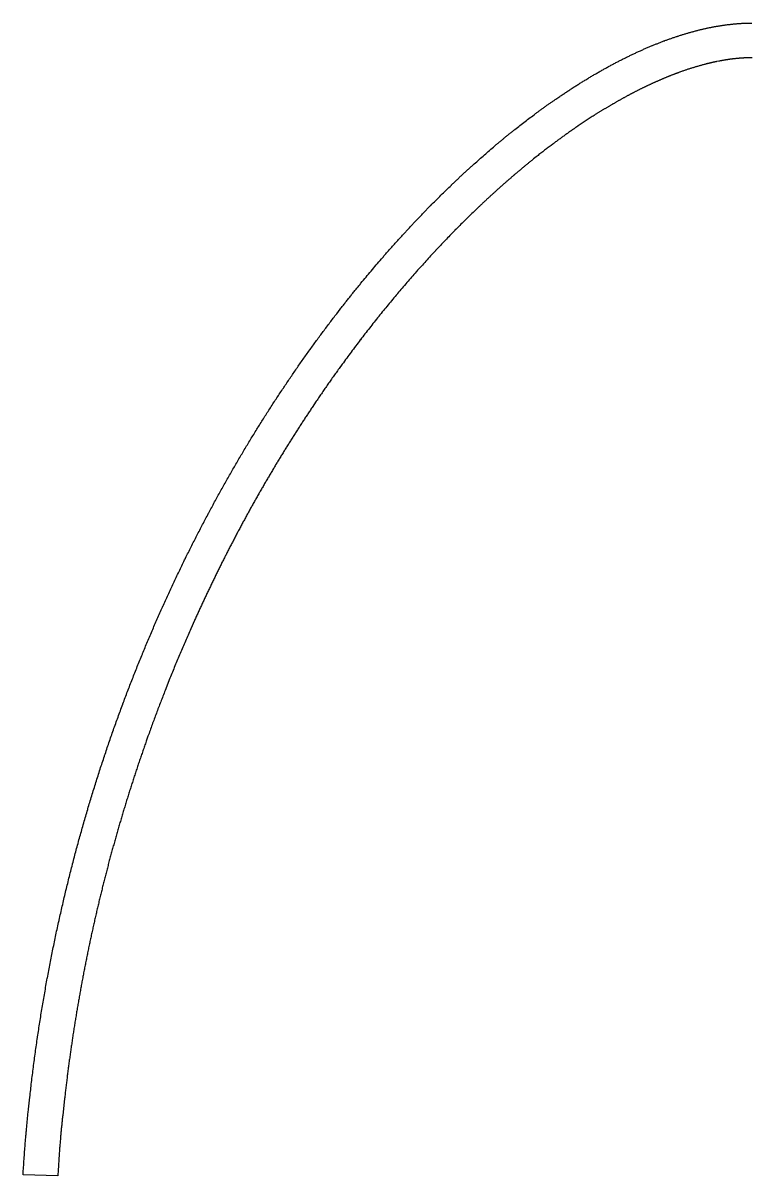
# Model space of a CAD drawing. Extents: x -7325 to -371, y -3238 to 133.
# Drawn here: x -6039.6 to -5740.9, y -1923.1 to -1450.8 of the extents above; entities that cross this region are included whole.
import ezdxf

# ---------------------------------------------------------------- set-up
doc = ezdxf.new("R2010")
doc.units = 0
doc.header["$MEASUREMENT"] = 0
doc.layers.add('NAILERS', color=7, linetype='CONTINUOUS')

msp = doc.modelspace()

# ---------------------------------------------------------------- linework, layer by layer
at = {"layer": 'NAILERS'}
msp.add_lwpolyline([(-5740.9, -1464.98), (-5741.03, -1464.98), (-5741.15, -1464.98), (-5741.28, -1464.98), (-5741.41, -1464.99), (-5741.54, -1464.99), (-5741.67, -1464.99), (-5741.8, -1464.99), (-5741.93, -1465), (-5742.06, -1465), (-5742.19, -1465), (-5742.32, -1465.01), (-5742.98, -1465.03), (-5743.16, -1465.04), (-5743.33, -1465.04), (-5743.51, -1465.05), (-5743.69, -1465.06), (-5743.87, -1465.07), (-5744.04, -1465.08), (-5744.22, -1465.09), (-5744.4, -1465.1), (-5744.57, -1465.11), (-5744.75, -1465.12), (-5744.93, -1465.13), (-5745.11, -1465.14), (-5745.28, -1465.15), (-5745.46, -1465.16), (-5745.64, -1465.18), (-5745.81, -1465.19), (-5745.99, -1465.2), (-5746.17, -1465.22), (-5746.35, -1465.23), (-5746.52, -1465.25), (-5746.7, -1465.26), (-5746.88, -1465.28), (-5747.05, -1465.3), (-5747.23, -1465.31), (-5747.41, -1465.33), (-5747.58, -1465.35), (-5747.76, -1465.37), (-5747.94, -1465.39), (-5748.11, -1465.41), (-5748.29, -1465.43), (-5748.47, -1465.45), (-5748.64, -1465.47), (-5748.68, -1465.47), (-5748.86, -1465.49), (-5749.04, -1465.52), (-5749.22, -1465.54), (-5749.4, -1465.56), (-5749.58, -1465.59), (-5749.77, -1465.61), (-5749.95, -1465.63), (-5750.13, -1465.66), (-5750.31, -1465.68), (-5750.49, -1465.71), (-5750.67, -1465.74), (-5750.85, -1465.76), (-5751.03, -1465.79), (-5751.21, -1465.82), (-5751.39, -1465.84), (-5751.57, -1465.87), (-5751.61, -1465.88), (-5751.79, -1465.91), (-5751.98, -1465.94), (-5752.16, -1465.97), (-5752.35, -1466), (-5752.53, -1466.03), (-5752.72, -1466.06), (-5752.9, -1466.09), (-5753.09, -1466.13), (-5753.27, -1466.16), (-5753.46, -1466.19), (-5753.64, -1466.23), (-5753.82, -1466.26), (-5754.01, -1466.3), (-5754.19, -1466.33), (-5754.38, -1466.37), (-5754.56, -1466.4), (-5755.39, -1466.56), (-5755.53, -1466.59), (-5755.67, -1466.62), (-5755.82, -1466.65), (-5755.96, -1466.68), (-5756.1, -1466.71), (-5756.25, -1466.74), (-5756.39, -1466.77), (-5756.53, -1466.8), (-5756.68, -1466.83), (-5756.82, -1466.86), (-5756.96, -1466.89), (-5757.1, -1466.92), (-5757.25, -1466.95), (-5757.39, -1466.99), (-5757.53, -1467.02), (-5757.67, -1467.05), (-5757.82, -1467.08), (-5757.96, -1467.12), (-5758.1, -1467.15), (-5758.24, -1467.18), (-5758.39, -1467.22), (-5758.53, -1467.25), (-5758.67, -1467.29), (-5758.81, -1467.32), (-5758.95, -1467.36), (-5759.1, -1467.39), (-5759.24, -1467.43), (-5759.38, -1467.47), (-5759.52, -1467.5), (-5759.66, -1467.54), (-5759.8, -1467.58), (-5759.95, -1467.61), (-5760, -1467.63), (-5760.29, -1467.71), (-5760.58, -1467.78), (-5760.87, -1467.86), (-5761.16, -1467.94), (-5761.45, -1468.02), (-5761.74, -1468.1), (-5762.03, -1468.18), (-5762.32, -1468.26), (-5762.61, -1468.34), (-5762.9, -1468.43), (-5763.19, -1468.51), (-5763.48, -1468.59), (-5763.76, -1468.68), (-5764.05, -1468.76), (-5764.34, -1468.85), (-5764.63, -1468.93), (-5764.75, -1468.97), (-5765.05, -1469.06), (-5765.35, -1469.15), (-5765.65, -1469.24), (-5765.96, -1469.34), (-5766.26, -1469.43), (-5766.56, -1469.53), (-5766.86, -1469.63), (-5767.16, -1469.72), (-5767.46, -1469.82), (-5767.76, -1469.92), (-5768.06, -1470.02), (-5768.35, -1470.13), (-5768.65, -1470.23), (-5768.95, -1470.34), (-5769.25, -1470.44), (-5769.55, -1470.55), (-5770.46, -1470.88), (-5770.66, -1470.95), (-5770.87, -1471.03), (-5771.07, -1471.1), (-5771.28, -1471.18), (-5771.48, -1471.25), (-5771.69, -1471.33), (-5771.89, -1471.4), (-5772.1, -1471.48), (-5772.3, -1471.56), (-5772.5, -1471.63), (-5772.71, -1471.71), (-5772.91, -1471.79), (-5773.12, -1471.87), (-5773.32, -1471.95), (-5773.52, -1472.03), (-5773.73, -1472.1), (-5773.93, -1472.18), (-5774.13, -1472.26), (-5774.34, -1472.34), (-5774.54, -1472.42), (-5774.74, -1472.51), (-5774.95, -1472.59), (-5775.15, -1472.67), (-5775.35, -1472.75), (-5775.55, -1472.83), (-5775.76, -1472.91), (-5775.96, -1473), (-5776.16, -1473.08), (-5776.36, -1473.16), (-5776.56, -1473.25), (-5776.76, -1473.33), (-5776.97, -1473.42), (-5777.12, -1473.48), (-5777.33, -1473.57), (-5777.54, -1473.66), (-5777.75, -1473.75), (-5777.96, -1473.84), (-5778.17, -1473.93), (-5778.38, -1474.02), (-5778.59, -1474.11), (-5778.8, -1474.2), (-5779.01, -1474.29), (-5779.22, -1474.38), (-5779.43, -1474.47), (-5779.64, -1474.56), (-5779.85, -1474.66), (-5780.06, -1474.75), (-5780.27, -1474.84), (-5780.48, -1474.94), (-5780.69, -1475.03), (-5780.9, -1475.12), (-5781.11, -1475.22), (-5781.31, -1475.31), (-5781.52, -1475.41), (-5781.73, -1475.5), (-5781.94, -1475.6), (-5782.15, -1475.69), (-5782.35, -1475.79), (-5782.56, -1475.89), (-5782.77, -1475.98), (-5782.98, -1476.08), (-5783.18, -1476.18), (-5783.39, -1476.27), (-5783.6, -1476.37), (-5783.8, -1476.47), (-5783.95, -1476.54), (-5784.17, -1476.64), (-5784.38, -1476.75), (-5784.6, -1476.85), (-5784.81, -1476.95), (-5785.03, -1477.06), (-5785.25, -1477.16), (-5785.46, -1477.27), (-5785.68, -1477.37), (-5785.89, -1477.48), (-5786.1, -1477.58), (-5786.32, -1477.69), (-5786.53, -1477.79), (-5786.75, -1477.9), (-5786.96, -1478.01), (-5787.18, -1478.11), (-5787.39, -1478.22), (-5787.6, -1478.33), (-5787.82, -1478.44), (-5788.03, -1478.54), (-5788.24, -1478.65), (-5788.46, -1478.76), (-5788.67, -1478.87), (-5788.88, -1478.98), (-5789.09, -1479.09), (-5789.31, -1479.2), (-5789.52, -1479.31), (-5789.73, -1479.42), (-5789.94, -1479.53), (-5790.16, -1479.64), (-5790.37, -1479.75), (-5790.58, -1479.86), (-5790.79, -1479.97), (-5790.93, -1480.05), (-5791.15, -1480.17), (-5791.37, -1480.28), (-5791.59, -1480.4), (-5791.81, -1480.52), (-5792.03, -1480.64), (-5792.25, -1480.75), (-5792.47, -1480.87), (-5792.69, -1480.99), (-5792.91, -1481.11), (-5793.13, -1481.23), (-5793.35, -1481.35), (-5793.57, -1481.47), (-5793.78, -1481.59), (-5794, -1481.71), (-5794.22, -1481.83), (-5794.44, -1481.95), (-5794.66, -1482.07), (-5794.87, -1482.19), (-5795.09, -1482.32), (-5795.31, -1482.44), (-5795.53, -1482.56), (-5795.74, -1482.68), (-5795.96, -1482.8), (-5796.18, -1482.93), (-5796.39, -1483.05), (-5796.61, -1483.17), (-5796.83, -1483.3), (-5797.04, -1483.42), (-5797.26, -1483.55), (-5797.47, -1483.67), (-5797.69, -1483.8), (-5797.91, -1483.92), (-5798.04, -1484), (-5798.27, -1484.13), (-5798.49, -1484.26), (-5798.71, -1484.39), (-5798.94, -1484.52), (-5799.16, -1484.66), (-5799.38, -1484.79), (-5799.61, -1484.92), (-5799.83, -1485.05), (-5800.05, -1485.18), (-5800.28, -1485.32), (-5800.5, -1485.45), (-5800.72, -1485.58), (-5800.94, -1485.72), (-5801.16, -1485.85), (-5801.39, -1485.98), (-5801.61, -1486.12), (-5801.83, -1486.25), (-5802.05, -1486.39), (-5802.27, -1486.52), (-5802.49, -1486.66), (-5802.71, -1486.79), (-5802.93, -1486.93), (-5803.15, -1487.07), (-5803.38, -1487.2), (-5803.6, -1487.34), (-5803.82, -1487.48), (-5804.04, -1487.61), (-5804.26, -1487.75), (-5804.47, -1487.89), (-5804.69, -1488.03), (-5804.91, -1488.16), (-5805.13, -1488.3), (-5805.6, -1488.6), (-5806.01, -1488.86), (-5806.42, -1489.12), (-5806.83, -1489.38), (-5807.24, -1489.65), (-5807.65, -1489.91), (-5808.06, -1490.18), (-5808.47, -1490.44), (-5808.88, -1490.71), (-5809.29, -1490.98), (-5809.69, -1491.25), (-5810.1, -1491.52), (-5810.51, -1491.79), (-5810.91, -1492.06), (-5811.32, -1492.34), (-5811.72, -1492.61), (-5812.12, -1492.89), (-5812.89, -1493.41), (-5813.2, -1493.62), (-5813.5, -1493.83), (-5813.81, -1494.04), (-5814.12, -1494.25), (-5814.42, -1494.46), (-5814.73, -1494.68), (-5815.03, -1494.89), (-5815.34, -1495.11), (-5815.65, -1495.32), (-5815.95, -1495.53), (-5816.25, -1495.75), (-5816.56, -1495.97), (-5816.86, -1496.18), (-5817.17, -1496.4), (-5817.47, -1496.62), (-5817.77, -1496.83), (-5818.07, -1497.05), (-5818.38, -1497.27), (-5818.68, -1497.49), (-5818.98, -1497.71), (-5819.28, -1497.93), (-5819.58, -1498.15), (-5819.88, -1498.37), (-5820.18, -1498.59), (-5820.48, -1498.81), (-5820.78, -1499.03), (-5821.08, -1499.25), (-5821.38, -1499.47), (-5821.68, -1499.7), (-5821.98, -1499.92), (-5822.28, -1500.14), (-5822.58, -1500.36), (-5823.27, -1500.88), (-5823.65, -1501.17), (-5824.03, -1501.46), (-5824.42, -1501.74), (-5824.8, -1502.03), (-5825.18, -1502.33), (-5825.56, -1502.62), (-5825.94, -1502.91), (-5826.32, -1503.2), (-5826.7, -1503.5), (-5827.08, -1503.79), (-5827.46, -1504.09), (-5827.84, -1504.39), (-5828.21, -1504.68), (-5828.59, -1504.98), (-5828.97, -1505.28), (-5829.34, -1505.58), (-5830.41, -1506.44), (-5830.67, -1506.65), (-5830.92, -1506.85), (-5831.18, -1507.05), (-5831.43, -1507.26), (-5831.68, -1507.46), (-5831.94, -1507.67), (-5832.19, -1507.87), (-5832.44, -1508.08), (-5832.7, -1508.29), (-5832.95, -1508.49), (-5833.2, -1508.7), (-5833.45, -1508.91), (-5833.7, -1509.11), (-5833.96, -1509.32), (-5834.21, -1509.53), (-5834.46, -1509.74), (-5834.71, -1509.94), (-5834.96, -1510.15), (-5835.21, -1510.36), (-5835.46, -1510.57), (-5835.71, -1510.78), (-5835.96, -1510.99), (-5836.21, -1511.2), (-5836.46, -1511.41), (-5836.71, -1511.62), (-5836.96, -1511.83), (-5837.21, -1512.04), (-5837.46, -1512.25), (-5837.71, -1512.46), (-5837.95, -1512.67), (-5838.2, -1512.88), (-5838.45, -1513.09), (-5838.54, -1513.17), (-5838.8, -1513.39), (-5839.05, -1513.61), (-5839.31, -1513.82), (-5839.56, -1514.04), (-5839.81, -1514.26), (-5840.06, -1514.48), (-5840.32, -1514.7), (-5840.57, -1514.92), (-5840.82, -1515.13), (-5841.07, -1515.35), (-5841.32, -1515.57), (-5841.57, -1515.79), (-5841.83, -1516.01), (-5842.08, -1516.23), (-5842.33, -1516.45), (-5842.58, -1516.67), (-5842.83, -1516.89), (-5843.08, -1517.11), (-5843.33, -1517.34), (-5843.58, -1517.56), (-5843.83, -1517.78), (-5844.08, -1518), (-5844.33, -1518.22), (-5844.57, -1518.45), (-5844.82, -1518.67), (-5845.07, -1518.89), (-5845.32, -1519.11), (-5845.57, -1519.34), (-5845.82, -1519.56), (-5846.06, -1519.78), (-5846.31, -1520.01), (-5846.56, -1520.23), (-5846.65, -1520.31), (-5846.9, -1520.54), (-5847.15, -1520.77), (-5847.4, -1521), (-5847.65, -1521.23), (-5847.91, -1521.46), (-5848.16, -1521.69), (-5848.41, -1521.92), (-5848.66, -1522.16), (-5848.91, -1522.39), (-5849.16, -1522.62), (-5849.41, -1522.85), (-5849.66, -1523.08), (-5849.91, -1523.31), (-5850.16, -1523.55), (-5850.41, -1523.78), (-5850.66, -1524.01), (-5850.91, -1524.25), (-5851.16, -1524.48), (-5851.41, -1524.71), (-5851.66, -1524.95), (-5851.9, -1525.18), (-5852.15, -1525.41), (-5852.4, -1525.65), (-5852.65, -1525.88), (-5852.9, -1526.12), (-5853.14, -1526.35), (-5853.39, -1526.59), (-5853.64, -1526.82), (-5853.88, -1527.06), (-5854.13, -1527.3), (-5854.38, -1527.53), (-5854.62, -1527.77), (-5854.7, -1527.85), (-5855.21, -1528.33), (-5855.71, -1528.81), (-5856.21, -1529.3), (-5856.71, -1529.79), (-5857.2, -1530.27), (-5857.7, -1530.76), (-5858.2, -1531.25), (-5858.69, -1531.74), (-5859.19, -1532.23), (-5859.68, -1532.72), (-5860.18, -1533.21), (-5860.67, -1533.7), (-5861.16, -1534.2), (-5861.65, -1534.69), (-5862.14, -1535.19), (-5862.63, -1535.68), (-5862.71, -1535.76), (-5863.2, -1536.27), (-5863.7, -1536.78), (-5864.2, -1537.28), (-5864.69, -1537.79), (-5865.19, -1538.3), (-5865.68, -1538.81), (-5866.17, -1539.33), (-5866.66, -1539.84), (-5867.16, -1540.35), (-5867.65, -1540.87), (-5868.13, -1541.38), (-5868.62, -1541.9), (-5869.11, -1542.41), (-5869.6, -1542.93), (-5870.08, -1543.45), (-5870.57, -1543.97), (-5870.64, -1544.04), (-5871.13, -1544.57), (-5871.62, -1545.1), (-5872.11, -1545.63), (-5872.61, -1546.17), (-5873.09, -1546.7), (-5873.58, -1547.23), (-5874.07, -1547.77), (-5874.56, -1548.3), (-5875.04, -1548.84), (-5875.53, -1549.37), (-5876.01, -1549.91), (-5876.5, -1550.45), (-5876.98, -1550.99), (-5877.46, -1551.52), (-5877.94, -1552.06), (-5878.42, -1552.61), (-5878.49, -1552.68), (-5878.98, -1553.23), (-5879.46, -1553.78), (-5879.95, -1554.33), (-5880.43, -1554.89), (-5880.92, -1555.44), (-5881.4, -1556), (-5881.88, -1556.55), (-5882.36, -1557.11), (-5882.84, -1557.66), (-5883.32, -1558.22), (-5883.8, -1558.78), (-5884.28, -1559.34), (-5884.76, -1559.9), (-5885.23, -1560.46), (-5885.71, -1561.02), (-5886.18, -1561.58), (-5886.24, -1561.65), (-5886.72, -1562.23), (-5887.2, -1562.8), (-5887.68, -1563.37), (-5888.16, -1563.95), (-5888.64, -1564.52), (-5889.11, -1565.1), (-5889.59, -1565.67), (-5890.06, -1566.25), (-5890.54, -1566.83), (-5891.01, -1567.4), (-5891.48, -1567.98), (-5891.95, -1568.56), (-5892.42, -1569.14), (-5892.89, -1569.72), (-5893.36, -1570.31), (-5893.83, -1570.89), (-5893.88, -1570.96), (-5894.36, -1571.55), (-5894.83, -1572.14), (-5895.3, -1572.73), (-5895.77, -1573.33), (-5896.24, -1573.92), (-5896.71, -1574.52), (-5897.18, -1575.11), (-5897.65, -1575.71), (-5898.11, -1576.3), (-5898.58, -1576.9), (-5899.05, -1577.5), (-5899.51, -1578.1), (-5899.97, -1578.7), (-5900.43, -1579.3), (-5900.9, -1579.9), (-5901.36, -1580.5), (-5901.43, -1580.61), (-5901.9, -1581.22), (-5902.37, -1581.84), (-5902.84, -1582.46), (-5903.31, -1583.07), (-5903.77, -1583.69), (-5904.24, -1584.31), (-5904.7, -1584.93), (-5905.16, -1585.55), (-5905.62, -1586.17), (-5906.08, -1586.79), (-5906.54, -1587.42), (-5907, -1588.04), (-5907.46, -1588.66), (-5907.92, -1589.29), (-5908.37, -1589.91), (-5908.83, -1590.54), (-5910.13, -1592.33), (-5910.44, -1592.75), (-5910.75, -1593.18), (-5911.05, -1593.6), (-5911.36, -1594.03), (-5911.67, -1594.46), (-5911.97, -1594.88), (-5912.28, -1595.31), (-5912.58, -1595.74), (-5912.89, -1596.17), (-5913.19, -1596.6), (-5913.49, -1597.02), (-5913.8, -1597.45), (-5914.1, -1597.88), (-5914.4, -1598.31), (-5914.7, -1598.74), (-5915, -1599.17), (-5915.3, -1599.6), (-5915.6, -1600.04), (-5915.9, -1600.47), (-5916.2, -1600.9), (-5916.5, -1601.33), (-5916.8, -1601.76), (-5917.1, -1602.2), (-5917.39, -1602.63), (-5917.69, -1603.06), (-5917.98, -1603.5), (-5918.28, -1603.93), (-5918.57, -1604.37), (-5918.87, -1604.8), (-5919.16, -1605.24), (-5919.45, -1605.67), (-5919.75, -1606.11), (-5920.92, -1607.86), (-5921.17, -1608.23), (-5921.41, -1608.59), (-5921.66, -1608.96), (-5921.9, -1609.33), (-5922.15, -1609.7), (-5922.39, -1610.07), (-5922.64, -1610.44), (-5922.88, -1610.8), (-5923.12, -1611.17), (-5923.37, -1611.54), (-5923.61, -1611.91), (-5923.85, -1612.28), (-5924.1, -1612.65), (-5924.34, -1613.02), (-5924.58, -1613.39), (-5924.82, -1613.76), (-5925.06, -1614.13), (-5925.31, -1614.5), (-5925.55, -1614.87), (-5925.79, -1615.24), (-5926.03, -1615.61), (-5926.27, -1615.99), (-5926.51, -1616.36), (-5926.75, -1616.73), (-5926.99, -1617.1), (-5927.22, -1617.47), (-5927.46, -1617.85), (-5927.7, -1618.22), (-5927.94, -1618.59), (-5928.18, -1618.96), (-5928.42, -1619.34), (-5928.65, -1619.71), (-5928.89, -1620.08), (-5929.13, -1620.46), (-5929.36, -1620.83), (-5929.6, -1621.21), (-5929.83, -1621.58), (-5930.07, -1621.95), (-5930.3, -1622.33), (-5930.54, -1622.7), (-5930.77, -1623.08), (-5931.01, -1623.45), (-5931.24, -1623.83), (-5931.48, -1624.2), (-5931.71, -1624.58), (-5931.94, -1624.95), (-5932.17, -1625.33), (-5932.41, -1625.71), (-5932.64, -1626.08), (-5932.87, -1626.46), (-5933.1, -1626.84), (-5933.33, -1627.21), (-5933.57, -1627.59), (-5933.8, -1627.97), (-5934.03, -1628.34), (-5934.26, -1628.72), (-5934.49, -1629.1), (-5934.72, -1629.48), (-5934.95, -1629.86), (-5935.18, -1630.23), (-5935.4, -1630.61), (-5935.63, -1630.99), (-5935.86, -1631.37), (-5936.09, -1631.75), (-5936.11, -1631.78), (-5936.34, -1632.16), (-5936.56, -1632.54), (-5936.79, -1632.92), (-5937.02, -1633.3), (-5937.25, -1633.68), (-5937.47, -1634.07), (-5937.7, -1634.45), (-5937.93, -1634.83), (-5938.15, -1635.21), (-5938.38, -1635.6), (-5938.61, -1635.98), (-5938.83, -1636.36), (-5939.06, -1636.74), (-5939.28, -1637.13), (-5939.51, -1637.51), (-5939.73, -1637.89), (-5939.96, -1638.28), (-5940.18, -1638.66), (-5940.4, -1639.05), (-5940.63, -1639.43), (-5940.85, -1639.81), (-5941.07, -1640.2), (-5941.29, -1640.58), (-5941.52, -1640.97), (-5941.74, -1641.35), (-5941.96, -1641.74), (-5942.18, -1642.12), (-5942.4, -1642.51), (-5942.62, -1642.9), (-5942.84, -1643.28), (-5943.06, -1643.67), (-5943.28, -1644.05), (-5943.3, -1644.09), (-5943.52, -1644.47), (-5943.74, -1644.86), (-5943.96, -1645.25), (-5944.18, -1645.64), (-5944.4, -1646.03), (-5944.62, -1646.42), (-5944.84, -1646.81), (-5945.05, -1647.2), (-5945.27, -1647.59), (-5945.49, -1647.98), (-5945.71, -1648.37), (-5945.93, -1648.76), (-5946.14, -1649.15), (-5946.36, -1649.54), (-5946.58, -1649.93), (-5946.79, -1650.32), (-5947.01, -1650.71), (-5947.22, -1651.1), (-5947.44, -1651.49), (-5947.65, -1651.88), (-5947.87, -1652.28), (-5948.08, -1652.67), (-5948.3, -1653.06), (-5948.51, -1653.45), (-5948.72, -1653.84), (-5948.94, -1654.24), (-5949.15, -1654.63), (-5949.36, -1655.02), (-5949.57, -1655.41), (-5949.79, -1655.81), (-5950, -1656.2), (-5950.21, -1656.59), (-5950.23, -1656.63), (-5950.44, -1657.02), (-5950.65, -1657.42), (-5950.86, -1657.81), (-5951.07, -1658.21), (-5951.28, -1658.61), (-5951.5, -1659), (-5951.71, -1659.4), (-5951.92, -1659.79), (-5952.13, -1660.19), (-5952.34, -1660.59), (-5952.54, -1660.99), (-5952.75, -1661.38), (-5952.96, -1661.78), (-5953.17, -1662.18), (-5953.38, -1662.58), (-5953.59, -1662.97), (-5953.79, -1663.37), (-5954, -1663.77), (-5954.21, -1664.17), (-5954.41, -1664.57), (-5954.62, -1664.97), (-5954.83, -1665.36), (-5955.03, -1665.76), (-5955.24, -1666.16), (-5955.44, -1666.56), (-5955.65, -1666.96), (-5955.85, -1667.36), (-5956.06, -1667.76), (-5956.26, -1668.16), (-5956.46, -1668.56), (-5956.67, -1668.96), (-5956.87, -1669.36), (-5956.89, -1669.39), (-5957.09, -1669.8), (-5957.29, -1670.2), (-5957.5, -1670.6), (-5957.7, -1671.01), (-5957.9, -1671.41), (-5958.11, -1671.81), (-5958.31, -1672.22), (-5958.51, -1672.62), (-5958.71, -1673.02), (-5958.91, -1673.43), (-5959.11, -1673.83), (-5959.31, -1674.24), (-5959.51, -1674.64), (-5959.71, -1675.04), (-5959.91, -1675.45), (-5960.11, -1675.85), (-5960.31, -1676.26), (-5960.51, -1676.66), (-5960.71, -1677.07), (-5960.91, -1677.47), (-5961.1, -1677.88), (-5961.3, -1678.29), (-5961.5, -1678.69), (-5961.7, -1679.1), (-5961.89, -1679.5), (-5962.09, -1679.91), (-5962.28, -1680.32), (-5962.48, -1680.72), (-5962.68, -1681.13), (-5962.87, -1681.54), (-5963.07, -1681.94), (-5963.26, -1682.35), (-5963.28, -1682.39), (-5963.47, -1682.8), (-5963.67, -1683.21), (-5963.86, -1683.62), (-5964.06, -1684.03), (-5964.25, -1684.44), (-5964.44, -1684.85), (-5964.64, -1685.26), (-5964.83, -1685.67), (-5965.02, -1686.08), (-5965.22, -1686.49), (-5965.41, -1686.9), (-5965.6, -1687.31), (-5965.79, -1687.72), (-5965.98, -1688.13), (-5966.17, -1688.54), (-5966.37, -1688.95), (-5966.56, -1689.37), (-5966.75, -1689.78), (-5966.94, -1690.19), (-5967.13, -1690.6), (-5967.31, -1691.02), (-5967.5, -1691.43), (-5967.69, -1691.84), (-5967.88, -1692.25), (-5968.07, -1692.67), (-5968.26, -1693.08), (-5968.44, -1693.49), (-5968.63, -1693.9), (-5968.82, -1694.32), (-5969, -1694.73), (-5969.19, -1695.15), (-5969.38, -1695.56), (-5970.9, -1698.95), (-5971.18, -1699.58), (-5971.46, -1700.21), (-5971.74, -1700.83), (-5972.02, -1701.46), (-5972.29, -1702.09), (-5972.57, -1702.72), (-5972.85, -1703.35), (-5973.12, -1703.97), (-5973.39, -1704.6), (-5973.67, -1705.23), (-5973.94, -1705.86), (-5974.21, -1706.49), (-5974.48, -1707.12), (-5974.75, -1707.76), (-5975.01, -1708.39), (-5975.28, -1709.02), (-5975.55, -1709.65), (-5975.81, -1710.28), (-5976.08, -1710.92), (-5976.34, -1711.55), (-5976.6, -1712.19), (-5976.86, -1712.82), (-5977.12, -1713.45), (-5977.38, -1714.09), (-5977.64, -1714.72), (-5977.9, -1715.36), (-5978.16, -1716), (-5978.41, -1716.63), (-5978.67, -1717.27), (-5978.92, -1717.91), (-5979.18, -1718.54), (-5979.43, -1719.18), (-5981.4, -1724.18), (-5981.63, -1724.76), (-5981.86, -1725.34), (-5982.09, -1725.93), (-5982.32, -1726.51), (-5982.54, -1727.09), (-5982.77, -1727.68), (-5983, -1728.26), (-5983.22, -1728.85), (-5983.45, -1729.43), (-5983.67, -1730.02), (-5983.89, -1730.6), (-5984.12, -1731.19), (-5984.34, -1731.77), (-5984.56, -1732.36), (-5984.78, -1732.94), (-5985, -1733.53), (-5985.22, -1734.12), (-5985.44, -1734.7), (-5985.65, -1735.29), (-5985.87, -1735.88), (-5986.09, -1736.47), (-5986.3, -1737.05), (-5986.52, -1737.64), (-5986.73, -1738.23), (-5986.95, -1738.82), (-5987.16, -1739.41), (-5987.37, -1740), (-5987.58, -1740.59), (-5987.8, -1741.18), (-5988.01, -1741.77), (-5988.22, -1742.36), (-5988.43, -1742.95), (-5988.98, -1744.52), (-5989.16, -1745.01), (-5989.33, -1745.5), (-5989.5, -1746), (-5989.68, -1746.49), (-5989.85, -1746.98), (-5990.02, -1747.47), (-5990.19, -1747.97), (-5990.36, -1748.46), (-5990.53, -1748.95), (-5990.7, -1749.45), (-5990.87, -1749.94), (-5991.04, -1750.43), (-5991.21, -1750.93), (-5991.38, -1751.42), (-5991.55, -1751.92), (-5991.72, -1752.41), (-5991.88, -1752.91), (-5992.05, -1753.4), (-5992.22, -1753.89), (-5992.39, -1754.39), (-5992.55, -1754.88), (-5992.72, -1755.38), (-5992.88, -1755.87), (-5993.05, -1756.37), (-5993.21, -1756.87), (-5993.38, -1757.36), (-5993.54, -1757.86), (-5993.7, -1758.35), (-5993.86, -1758.85), (-5994.03, -1759.34), (-5994.19, -1759.84), (-5994.35, -1760.34), (-5994.51, -1760.83), (-5994.67, -1761.33), (-5994.83, -1761.83), (-5994.99, -1762.32), (-5995.15, -1762.82), (-5995.31, -1763.32), (-5995.47, -1763.82), (-5995.63, -1764.31), (-5995.79, -1764.81), (-5995.95, -1765.31), (-5996.1, -1765.81), (-5996.26, -1766.31), (-5996.42, -1766.8), (-5996.57, -1767.3), (-5996.73, -1767.8), (-5996.88, -1768.3), (-5997.04, -1768.8), (-5997.19, -1769.3), (-5997.35, -1769.8), (-5997.5, -1770.3), (-5997.65, -1770.79), (-5997.81, -1771.29), (-5997.96, -1771.79), (-5998.11, -1772.29), (-5998.26, -1772.79), (-5998.41, -1773.29), (-5998.57, -1773.79), (-5998.72, -1774.29), (-5998.87, -1774.79), (-5999.02, -1775.29), (-5999.17, -1775.79), (-5999.31, -1776.29), (-5999.46, -1776.8), (-5999.61, -1777.3), (-5999.76, -1777.8), (-5999.91, -1778.3), (-6000.05, -1778.8), (-6000.2, -1779.3), (-6000.35, -1779.8), (-6000.49, -1780.31), (-6000.64, -1780.81), (-6000.78, -1781.31), (-6000.93, -1781.81), (-6001.07, -1782.32), (-6001.22, -1782.82), (-6001.36, -1783.32), (-6001.5, -1783.82), (-6001.64, -1784.33), (-6001.79, -1784.83), (-6001.93, -1785.33), (-6002.07, -1785.84), (-6002.21, -1786.34), (-6002.35, -1786.84), (-6002.49, -1787.35), (-6002.63, -1787.85), (-6002.77, -1788.35), (-6002.91, -1788.86), (-6003.05, -1789.36), (-6003.19, -1789.86), (-6003.32, -1790.37), (-6003.46, -1790.87), (-6003.6, -1791.38), (-6003.74, -1791.88), (-6003.87, -1792.39), (-6004.01, -1792.89), (-6004.14, -1793.4), (-6004.28, -1793.9), (-6004.41, -1794.41), (-6004.55, -1794.91), (-6004.68, -1795.42), (-6004.81, -1795.92), (-6004.95, -1796.43), (-6005.08, -1796.94), (-6005.21, -1797.44), (-6005.34, -1797.95), (-6005.48, -1798.45), (-6005.61, -1798.96), (-6005.74, -1799.47), (-6005.87, -1799.97), (-6006, -1800.48), (-6006.13, -1800.99), (-6006.26, -1801.49), (-6006.38, -1802), (-6006.51, -1802.51), (-6006.64, -1803.01), (-6006.77, -1803.52), (-6006.89, -1804.03), (-6007.02, -1804.54), (-6007.15, -1805.04), (-6007.27, -1805.55), (-6007.4, -1806.06), (-6007.52, -1806.57), (-6007.65, -1807.07), (-6007.77, -1807.58), (-6007.9, -1808.09), (-6008.02, -1808.6), (-6008.02, -1808.61), (-6008.14, -1809.12), (-6008.27, -1809.63), (-6008.39, -1810.14), (-6008.51, -1810.65), (-6008.63, -1811.15), (-6008.75, -1811.66), (-6008.87, -1812.17), (-6008.99, -1812.68), (-6009.11, -1813.19), (-6009.23, -1813.7), (-6009.35, -1814.21), (-6009.47, -1814.72), (-6009.59, -1815.23), (-6009.71, -1815.74), (-6009.83, -1816.25), (-6009.94, -1816.76), (-6010.06, -1817.27), (-6010.18, -1817.78), (-6010.29, -1818.29), (-6010.41, -1818.81), (-6010.52, -1819.32), (-6010.64, -1819.83), (-6010.75, -1820.34), (-6010.86, -1820.85), (-6010.98, -1821.36), (-6011.09, -1821.87), (-6011.2, -1822.38), (-6011.32, -1822.89), (-6011.43, -1823.41), (-6011.54, -1823.92), (-6011.65, -1824.43), (-6011.76, -1824.94), (-6011.76, -1824.95), (-6011.87, -1825.47), (-6011.98, -1825.98), (-6012.09, -1826.49), (-6012.2, -1827), (-6012.31, -1827.52), (-6012.42, -1828.03), (-6012.53, -1828.54), (-6012.63, -1829.06), (-6012.74, -1829.57), (-6012.85, -1830.08), (-6012.95, -1830.6), (-6013.06, -1831.11), (-6013.16, -1831.62), (-6013.27, -1832.14), (-6013.37, -1832.65), (-6013.48, -1833.16), (-6013.58, -1833.68), (-6013.69, -1834.19), (-6013.79, -1834.71), (-6013.89, -1835.22), (-6013.99, -1835.73), (-6014.09, -1836.25), (-6014.2, -1836.76), (-6014.3, -1837.28), (-6014.4, -1837.79), (-6014.5, -1838.31), (-6014.6, -1838.82), (-6014.7, -1839.34), (-6014.8, -1839.85), (-6014.89, -1840.37), (-6014.99, -1840.88), (-6015.09, -1841.4), (-6015.09, -1841.41), (-6015.19, -1841.93), (-6015.29, -1842.44), (-6015.38, -1842.96), (-6015.48, -1843.48), (-6015.58, -1843.99), (-6015.67, -1844.51), (-6015.77, -1845.03), (-6015.86, -1845.54), (-6015.96, -1846.06), (-6016.05, -1846.58), (-6016.14, -1847.09), (-6016.24, -1847.61), (-6016.33, -1848.13), (-6016.42, -1848.64), (-6016.51, -1849.16), (-6016.6, -1849.68), (-6016.69, -1850.19), (-6016.78, -1850.71), (-6016.87, -1851.23), (-6016.96, -1851.75), (-6017.05, -1852.26), (-6017.14, -1852.78), (-6017.23, -1853.3), (-6017.32, -1853.82), (-6017.41, -1854.34), (-6017.49, -1854.85), (-6017.58, -1855.37), (-6017.67, -1855.89), (-6017.75, -1856.41), (-6017.84, -1856.93), (-6017.92, -1857.44), (-6018.01, -1857.96), (-6018.01, -1857.98), (-6018.1, -1858.5), (-6018.18, -1859.02), (-6018.26, -1859.54), (-6018.35, -1860.06), (-6018.43, -1860.58), (-6018.51, -1861.1), (-6018.59, -1861.61), (-6018.68, -1862.13), (-6018.76, -1862.65), (-6018.84, -1863.17), (-6018.92, -1863.69), (-6019, -1864.21), (-6019.08, -1864.73), (-6019.16, -1865.25), (-6019.24, -1865.78), (-6019.32, -1866.3), (-6019.39, -1866.82), (-6019.47, -1867.34), (-6019.55, -1867.86), (-6019.63, -1868.38), (-6019.7, -1868.9), (-6019.78, -1869.42), (-6019.85, -1869.94), (-6019.93, -1870.46), (-6020, -1870.98), (-6020.08, -1871.5), (-6020.15, -1872.02), (-6020.22, -1872.54), (-6020.3, -1873.07), (-6020.37, -1873.59), (-6020.44, -1874.11), (-6020.51, -1874.63), (-6020.52, -1874.65), (-6020.59, -1875.17), (-6020.66, -1875.69), (-6020.73, -1876.21), (-6020.8, -1876.74), (-6020.87, -1877.26), (-6020.94, -1877.78), (-6021.01, -1878.3), (-6021.08, -1878.83), (-6021.15, -1879.35), (-6021.21, -1879.87), (-6021.28, -1880.4), (-6021.35, -1880.92), (-6021.42, -1881.44), (-6021.48, -1881.96), (-6021.55, -1882.49), (-6021.61, -1883.01), (-6021.68, -1883.53), (-6021.74, -1884.06), (-6021.81, -1884.58), (-6021.87, -1885.1), (-6021.94, -1885.63), (-6022, -1886.15), (-6022.06, -1886.68), (-6022.12, -1887.2), (-6022.18, -1887.72), (-6022.25, -1888.25), (-6022.31, -1888.77), (-6022.37, -1889.29), (-6022.43, -1889.82), (-6022.49, -1890.34), (-6022.55, -1890.87), (-6022.61, -1891.39), (-6023.37, -1898.24), (-6023.43, -1898.74), (-6023.48, -1899.23), (-6023.54, -1899.72), (-6023.59, -1900.22), (-6023.64, -1900.71), (-6023.69, -1901.2), (-6023.74, -1901.7), (-6023.79, -1902.19), (-6023.84, -1902.69), (-6023.89, -1903.18), (-6023.94, -1903.68), (-6023.99, -1904.17), (-6024.03, -1904.66), (-6024.08, -1905.16), (-6024.13, -1905.65), (-6024.17, -1906.15), (-6024.22, -1906.64), (-6024.26, -1907.14), (-6024.3, -1907.63), (-6024.34, -1908.13), (-6024.39, -1908.62), (-6024.43, -1909.12), (-6024.47, -1909.61), (-6024.51, -1910.11), (-6024.54, -1910.6), (-6024.58, -1911.1), (-6024.62, -1911.59), (-6024.66, -1912.09), (-6024.69, -1912.58), (-6024.73, -1913.08), (-6024.76, -1913.57), (-6024.8, -1914.07), (-6025.26, -1920.94), (-6025.3, -1921.47), (-6025.34, -1922), (-6025.37, -1922.53), (-6025.4, -1923.06), (-6039.62, -1922.6), (-6039.57, -1921.8), (-6039.52, -1921), (-6039.47, -1920.2), (-6039.41, -1919.4), (-6039.36, -1918.61), (-6039.3, -1917.81), (-6039.24, -1917.01), (-6039.18, -1916.21), (-6038.84, -1911.48), (-6038.8, -1910.98), (-6038.76, -1910.49), (-6038.73, -1909.99), (-6038.69, -1909.49), (-6038.65, -1909), (-6038.61, -1908.5), (-6038.57, -1908.01), (-6038.53, -1907.51), (-6038.49, -1907.02), (-6038.44, -1906.52), (-6038.4, -1906.03), (-6038.36, -1905.53), (-6038.32, -1905.04), (-6038.27, -1904.55), (-6038.23, -1904.05), (-6038.18, -1903.56), (-6038.14, -1903.06), (-6038.09, -1902.57), (-6038.04, -1902.07), (-6038, -1901.58), (-6037.95, -1901.08), (-6037.9, -1900.59), (-6037.85, -1900.09), (-6037.8, -1899.6), (-6037.75, -1899.11), (-6037.7, -1898.61), (-6037.65, -1898.12), (-6037.6, -1897.62), (-6037.54, -1897.13), (-6037.49, -1896.64), (-6037.44, -1896.14), (-6037.38, -1895.65), (-6036.85, -1890.82), (-6036.76, -1890.06), (-6036.68, -1889.29), (-6036.59, -1888.52), (-6036.5, -1887.75), (-6036.41, -1886.98), (-6036.33, -1886.22), (-6036.23, -1885.45), (-6036.14, -1884.68), (-6036.05, -1883.91), (-6035.96, -1883.14), (-6035.86, -1882.38), (-6035.77, -1881.61), (-6035.67, -1880.84), (-6035.58, -1880.08), (-6035.48, -1879.31), (-6035.38, -1878.54), (-6035.28, -1877.77), (-6035.18, -1877.01), (-6035.08, -1876.24), (-6034.98, -1875.47), (-6034.88, -1874.71), (-6034.77, -1873.94), (-6034.67, -1873.18), (-6034.56, -1872.41), (-6034.46, -1871.64), (-6034.35, -1870.88), (-6034.24, -1870.11), (-6034.13, -1869.35), (-6034.02, -1868.58), (-6033.91, -1867.82), (-6033.8, -1867.05), (-6033.69, -1866.29), (-6033.66, -1866.08), (-6033.55, -1865.33), (-6033.43, -1864.58), (-6033.32, -1863.82), (-6033.21, -1863.07), (-6033.09, -1862.32), (-6032.98, -1861.57), (-6032.86, -1860.82), (-6032.74, -1860.07), (-6032.63, -1859.32), (-6032.51, -1858.57), (-6032.39, -1857.81), (-6032.27, -1857.06), (-6032.15, -1856.31), (-6032.02, -1855.56), (-6031.9, -1854.81), (-6031.78, -1854.06), (-6031.65, -1853.31), (-6031.53, -1852.56), (-6031.4, -1851.81), (-6031.27, -1851.06), (-6031.14, -1850.32), (-6031.02, -1849.57), (-6030.89, -1848.82), (-6030.76, -1848.07), (-6030.62, -1847.32), (-6030.49, -1846.57), (-6030.36, -1845.82), (-6030.22, -1845.07), (-6030.09, -1844.33), (-6029.95, -1843.58), (-6029.82, -1842.83), (-6029.68, -1842.08), (-6029.64, -1841.88), (-6029.51, -1841.15), (-6029.37, -1840.41), (-6029.23, -1839.68), (-6029.09, -1838.94), (-6028.96, -1838.21), (-6028.82, -1837.47), (-6028.67, -1836.74), (-6028.53, -1836.01), (-6028.39, -1835.27), (-6028.25, -1834.54), (-6028.1, -1833.81), (-6027.96, -1833.07), (-6027.81, -1832.34), (-6027.67, -1831.61), (-6027.52, -1830.87), (-6027.37, -1830.14), (-6027.22, -1829.41), (-6027.07, -1828.68), (-6026.92, -1827.95), (-6026.77, -1827.21), (-6026.62, -1826.48), (-6026.47, -1825.75), (-6026.31, -1825.02), (-6026.16, -1824.29), (-6026, -1823.56), (-6025.85, -1822.83), (-6025.69, -1822.1), (-6025.53, -1821.36), (-6025.37, -1820.63), (-6025.21, -1819.9), (-6025.05, -1819.17), (-6024.89, -1818.44), (-6024.85, -1818.25), (-6024.69, -1817.53), (-6024.53, -1816.81), (-6024.37, -1816.1), (-6024.21, -1815.38), (-6024.04, -1814.66), (-6023.88, -1813.95), (-6023.72, -1813.23), (-6023.55, -1812.51), (-6023.39, -1811.8), (-6023.22, -1811.08), (-6023.05, -1810.37), (-6022.89, -1809.65), (-6022.72, -1808.94), (-6022.55, -1808.22), (-6022.38, -1807.51), (-6022.21, -1806.79), (-6022.03, -1806.08), (-6021.86, -1805.36), (-6021.69, -1804.65), (-6021.51, -1803.94), (-6021.34, -1803.22), (-6021.16, -1802.51), (-6020.99, -1801.8), (-6020.81, -1801.08), (-6020.63, -1800.37), (-6020.45, -1799.66), (-6020.27, -1798.95), (-6020.09, -1798.23), (-6019.91, -1797.52), (-6019.73, -1796.81), (-6019.55, -1796.1), (-6019.36, -1795.39), (-6019.31, -1795.19), (-6019.13, -1794.49), (-6018.95, -1793.79), (-6018.77, -1793.1), (-6018.59, -1792.4), (-6018.4, -1791.7), (-6018.22, -1791), (-6018.03, -1790.3), (-6017.84, -1789.61), (-6017.66, -1788.91), (-6017.47, -1788.21), (-6017.28, -1787.51), (-6017.09, -1786.82), (-6016.9, -1786.12), (-6016.71, -1785.42), (-6016.52, -1784.73), (-6016.33, -1784.03), (-6016.13, -1783.34), (-6015.94, -1782.64), (-6015.74, -1781.95), (-6015.55, -1781.25), (-6015.35, -1780.56), (-6015.16, -1779.86), (-6014.96, -1779.17), (-6014.76, -1778.47), (-6014.56, -1777.78), (-6014.36, -1777.09), (-6014.16, -1776.39), (-6013.96, -1775.7), (-6013.76, -1775.01), (-6013.55, -1774.31), (-6013.35, -1773.62), (-6013.14, -1772.93), (-6013.09, -1772.73), (-6012.88, -1772.05), (-6012.68, -1771.37), (-6012.48, -1770.69), (-6012.28, -1770.01), (-6012.07, -1769.33), (-6011.87, -1768.66), (-6011.66, -1767.98), (-6011.45, -1767.3), (-6011.24, -1766.62), (-6011.04, -1765.94), (-6010.83, -1765.26), (-6010.62, -1764.59), (-6010.41, -1763.91), (-6010.2, -1763.23), (-6009.98, -1762.55), (-6009.77, -1761.88), (-6009.56, -1761.2), (-6009.34, -1760.52), (-6009.13, -1759.85), (-6008.91, -1759.17), (-6008.7, -1758.5), (-6008.48, -1757.82), (-6008.26, -1757.15), (-6008.04, -1756.47), (-6007.83, -1755.8), (-6007.61, -1755.12), (-6007.38, -1754.45), (-6007.16, -1753.77), (-6006.94, -1753.1), (-6006.72, -1752.43), (-6006.5, -1751.75), (-6006.27, -1751.08), (-6006.21, -1750.89), (-6005.99, -1750.23), (-6005.76, -1749.57), (-6005.54, -1748.91), (-6005.32, -1748.25), (-6005.09, -1747.59), (-6004.87, -1746.93), (-6004.65, -1746.27), (-6004.42, -1745.61), (-6004.19, -1744.95), (-6003.97, -1744.29), (-6003.74, -1743.63), (-6003.51, -1742.97), (-6003.28, -1742.32), (-6003.05, -1741.66), (-6002.82, -1741), (-6002.59, -1740.34), (-6002.36, -1739.69), (-6002.12, -1739.03), (-6001.89, -1738.37), (-6001.65, -1737.72), (-6001.42, -1737.06), (-6001.18, -1736.41), (-6000.95, -1735.75), (-6000.71, -1735.09), (-6000.47, -1734.44), (-6000.23, -1733.78), (-5999.99, -1733.13), (-5999.76, -1732.48), (-5999.51, -1731.82), (-5999.27, -1731.17), (-5999.03, -1730.52), (-5998.79, -1729.86), (-5998.72, -1729.67), (-5998.48, -1729.03), (-5998.24, -1728.39), (-5998, -1727.75), (-5997.76, -1727.11), (-5997.52, -1726.47), (-5997.27, -1725.83), (-5997.03, -1725.19), (-5996.79, -1724.55), (-5996.54, -1723.91), (-5996.3, -1723.27), (-5996.05, -1722.63), (-5995.81, -1722), (-5995.56, -1721.36), (-5995.31, -1720.72), (-5995.06, -1720.08), (-5994.81, -1719.45), (-5994.57, -1718.81), (-5994.32, -1718.17), (-5994.06, -1717.54), (-5993.81, -1716.9), (-5993.56, -1716.26), (-5993.31, -1715.63), (-5993.05, -1714.99), (-5992.8, -1714.36), (-5992.54, -1713.72), (-5992.29, -1713.09), (-5992.03, -1712.46), (-5991.78, -1711.82), (-5991.52, -1711.19), (-5991.26, -1710.56), (-5991, -1709.92), (-5990.74, -1709.29), (-5990.66, -1709.1), (-5990.41, -1708.48), (-5990.15, -1707.86), (-5989.89, -1707.24), (-5989.64, -1706.62), (-5989.38, -1706), (-5989.12, -1705.38), (-5988.86, -1704.76), (-5988.6, -1704.14), (-5988.34, -1703.52), (-5988.08, -1702.9), (-5987.82, -1702.29), (-5987.55, -1701.67), (-5987.29, -1701.05), (-5987.03, -1700.43), (-5986.76, -1699.82), (-5986.5, -1699.2), (-5986.23, -1698.59), (-5985.97, -1697.97), (-5985.7, -1697.35), (-5985.43, -1696.74), (-5985.16, -1696.12), (-5984.89, -1695.51), (-5984.62, -1694.89), (-5984.35, -1694.28), (-5984.08, -1693.67), (-5983.81, -1693.05), (-5983.54, -1692.44), (-5983.27, -1691.83), (-5982.99, -1691.21), (-5982.72, -1690.6), (-5982.44, -1689.99), (-5982.17, -1689.38), (-5982.08, -1689.18), (-5981.81, -1688.58), (-5981.54, -1687.99), (-5981.27, -1687.39), (-5981, -1686.79), (-5980.72, -1686.19), (-5980.45, -1685.59), (-5980.18, -1684.99), (-5979.9, -1684.4), (-5979.62, -1683.8), (-5979.35, -1683.2), (-5979.07, -1682.61), (-5978.79, -1682.01), (-5978.52, -1681.41), (-5978.24, -1680.82), (-5977.96, -1680.22), (-5977.68, -1679.63), (-5977.4, -1679.03), (-5977.12, -1678.44), (-5976.84, -1677.84), (-5976.55, -1677.25), (-5976.27, -1676.66), (-5975.99, -1676.06), (-5975.7, -1675.47), (-5975.42, -1674.88), (-5975.13, -1674.28), (-5974.85, -1673.69), (-5974.56, -1673.1), (-5974.27, -1672.51), (-5973.98, -1671.92), (-5973.7, -1671.32), (-5973.41, -1670.73), (-5973.12, -1670.14), (-5973.02, -1669.95), (-5972.74, -1669.37), (-5972.45, -1668.79), (-5972.17, -1668.22), (-5971.88, -1667.64), (-5971.59, -1667.06), (-5971.31, -1666.49), (-5971.02, -1665.91), (-5970.73, -1665.33), (-5970.44, -1664.76), (-5970.15, -1664.18), (-5969.86, -1663.61), (-5969.57, -1663.03), (-5969.28, -1662.46), (-5968.99, -1661.88), (-5968.69, -1661.31), (-5968.4, -1660.74), (-5968.11, -1660.16), (-5967.81, -1659.59), (-5967.52, -1659.02), (-5967.22, -1658.45), (-5966.93, -1657.87), (-5966.63, -1657.3), (-5966.33, -1656.73), (-5966.03, -1656.16), (-5965.73, -1655.59), (-5965.44, -1655.02), (-5965.14, -1654.45), (-5964.84, -1653.88), (-5964.53, -1653.31), (-5964.23, -1652.74), (-5963.93, -1652.17), (-5963.63, -1651.6), (-5963.52, -1651.41), (-5963.23, -1650.85), (-5962.93, -1650.29), (-5962.63, -1649.74), (-5962.33, -1649.18), (-5962.03, -1648.63), (-5961.73, -1648.08), (-5961.43, -1647.52), (-5961.13, -1646.97), (-5960.83, -1646.41), (-5960.53, -1645.86), (-5960.23, -1645.31), (-5959.92, -1644.76), (-5959.62, -1644.2), (-5959.32, -1643.65), (-5959.01, -1643.1), (-5958.71, -1642.55), (-5958.4, -1642), (-5958.09, -1641.45), (-5957.79, -1640.9), (-5957.48, -1640.35), (-5957.17, -1639.8), (-5956.86, -1639.25), (-5956.55, -1638.7), (-5956.24, -1638.15), (-5955.93, -1637.6), (-5955.62, -1637.05), (-5955.31, -1636.51), (-5955, -1635.96), (-5954.68, -1635.41), (-5954.37, -1634.86), (-5954.06, -1634.32), (-5953.74, -1633.77), (-5953.63, -1633.57), (-5953.32, -1633.04), (-5953.01, -1632.51), (-5952.7, -1631.97), (-5952.39, -1631.44), (-5952.08, -1630.91), (-5951.77, -1630.38), (-5951.46, -1629.85), (-5951.15, -1629.32), (-5950.84, -1628.78), (-5950.53, -1628.25), (-5950.21, -1627.72), (-5949.9, -1627.19), (-5949.58, -1626.66), (-5949.27, -1626.14), (-5948.95, -1625.61), (-5948.64, -1625.08), (-5948.32, -1624.55), (-5948, -1624.02), (-5947.69, -1623.49), (-5947.37, -1622.97), (-5947.05, -1622.44), (-5946.73, -1621.91), (-5946.41, -1621.39), (-5946.09, -1620.86), (-5945.77, -1620.34), (-5945.45, -1619.81), (-5945.12, -1619.29), (-5944.8, -1618.76), (-5944.48, -1618.24), (-5944.16, -1617.71), (-5943.83, -1617.19), (-5943.51, -1616.67), (-5943.38, -1616.47), (-5943.06, -1615.96), (-5942.75, -1615.45), (-5942.43, -1614.94), (-5942.11, -1614.43), (-5941.79, -1613.92), (-5941.47, -1613.41), (-5941.15, -1612.9), (-5940.83, -1612.39), (-5940.5, -1611.88), (-5940.18, -1611.38), (-5939.86, -1610.87), (-5939.54, -1610.36), (-5939.21, -1609.86), (-5938.89, -1609.35), (-5938.56, -1608.85), (-5938.24, -1608.34), (-5937.91, -1607.84), (-5937.59, -1607.33), (-5937.26, -1606.83), (-5936.93, -1606.32), (-5936.6, -1605.82), (-5936.27, -1605.32), (-5935.95, -1604.81), (-5935.62, -1604.31), (-5935.29, -1603.81), (-5934.96, -1603.31), (-5934.62, -1602.81), (-5934.29, -1602.3), (-5933.96, -1601.8), (-5933.63, -1601.3), (-5933.29, -1600.8), (-5932.96, -1600.3), (-5932.82, -1600.1), (-5932.5, -1599.61), (-5932.17, -1599.13), (-5931.85, -1598.64), (-5931.52, -1598.15), (-5931.19, -1597.67), (-5930.86, -1597.18), (-5930.53, -1596.7), (-5930.2, -1596.22), (-5929.87, -1595.73), (-5929.54, -1595.25), (-5929.21, -1594.76), (-5928.88, -1594.28), (-5928.55, -1593.8), (-5928.22, -1593.32), (-5927.88, -1592.83), (-5927.55, -1592.35), (-5927.22, -1591.87), (-5926.88, -1591.39), (-5926.55, -1590.91), (-5926.21, -1590.43), (-5925.88, -1589.95), (-5925.54, -1589.47), (-5925.2, -1588.99), (-5924.87, -1588.51), (-5924.53, -1588.04), (-5924.19, -1587.56), (-5923.85, -1587.08), (-5923.51, -1586.6), (-5923.17, -1586.13), (-5922.83, -1585.65), (-5922.49, -1585.17), (-5922.15, -1584.7), (-5922, -1584.49), (-5921.67, -1584.03), (-5921.33, -1583.57), (-5921, -1583.1), (-5920.67, -1582.64), (-5920.33, -1582.18), (-5920, -1581.72), (-5919.66, -1581.26), (-5919.33, -1580.8), (-5918.99, -1580.34), (-5918.65, -1579.88), (-5918.31, -1579.42), (-5917.98, -1578.96), (-5917.64, -1578.5), (-5917.3, -1578.05), (-5916.96, -1577.59), (-5916.62, -1577.13), (-5916.28, -1576.67), (-5915.94, -1576.22), (-5915.6, -1575.76), (-5915.25, -1575.31), (-5914.91, -1574.85), (-5914.57, -1574.4), (-5914.22, -1573.94), (-5913.88, -1573.49), (-5913.54, -1573.03), (-5913.19, -1572.58), (-5912.85, -1572.13), (-5912.5, -1571.67), (-5912.15, -1571.22), (-5911.81, -1570.77), (-5911.46, -1570.32), (-5911.11, -1569.86), (-5909.63, -1567.94), (-5909.37, -1567.61), (-5909.12, -1567.28), (-5908.86, -1566.95), (-5908.61, -1566.62), (-5908.35, -1566.29), (-5908.09, -1565.96), (-5907.83, -1565.63), (-5907.58, -1565.3), (-5907.32, -1564.97), (-5907.06, -1564.64), (-5906.8, -1564.32), (-5906.54, -1563.99), (-5906.28, -1563.66), (-5906.02, -1563.33), (-5905.76, -1563.01), (-5905.5, -1562.68), (-5905.24, -1562.35), (-5904.98, -1562.03), (-5904.71, -1561.7), (-5904.45, -1561.37), (-5904.19, -1561.05), (-5903.93, -1560.72), (-5903.66, -1560.4), (-5903.4, -1560.07), (-5903.13, -1559.75), (-5902.87, -1559.43), (-5902.6, -1559.1), (-5902.34, -1558.78), (-5902.07, -1558.46), (-5901.81, -1558.13), (-5901.54, -1557.81), (-5901.28, -1557.49), (-5901.15, -1557.33), (-5900.63, -1556.71), (-5900.11, -1556.09), (-5899.59, -1555.46), (-5899.07, -1554.84), (-5898.55, -1554.22), (-5898.03, -1553.59), (-5897.51, -1552.97), (-5896.98, -1552.35), (-5896.46, -1551.73), (-5895.94, -1551.11), (-5895.41, -1550.49), (-5894.89, -1549.88), (-5894.36, -1549.26), (-5893.83, -1548.64), (-5893.31, -1548.02), (-5892.78, -1547.41), (-5892.51, -1547.1), (-5892.25, -1546.79), (-5891.99, -1546.49), (-5891.72, -1546.18), (-5891.45, -1545.87), (-5891.19, -1545.57), (-5890.92, -1545.26), (-5890.65, -1544.95), (-5890.39, -1544.65), (-5890.12, -1544.34), (-5889.85, -1544.04), (-5889.58, -1543.73), (-5889.32, -1543.43), (-5889.05, -1543.13), (-5888.78, -1542.82), (-5888.51, -1542.52), (-5888.24, -1542.22), (-5887.97, -1541.91), (-5887.7, -1541.61), (-5887.43, -1541.31), (-5887.16, -1541.01), (-5886.88, -1540.71), (-5886.61, -1540.41), (-5886.34, -1540.11), (-5886.07, -1539.81), (-5885.79, -1539.5), (-5885.52, -1539.21), (-5885.25, -1538.91), (-5884.97, -1538.61), (-5884.7, -1538.31), (-5884.43, -1538.01), (-5884.15, -1537.71), (-5881.28, -1534.6), (-5881.02, -1534.32), (-5880.76, -1534.04), (-5880.5, -1533.75), (-5880.23, -1533.47), (-5879.97, -1533.19), (-5879.71, -1532.91), (-5879.44, -1532.63), (-5879.18, -1532.34), (-5878.92, -1532.06), (-5878.65, -1531.78), (-5878.39, -1531.5), (-5878.12, -1531.22), (-5877.85, -1530.94), (-5877.59, -1530.66), (-5877.32, -1530.38), (-5877.05, -1530.1), (-5876.79, -1529.83), (-5876.52, -1529.55), (-5876.25, -1529.27), (-5875.98, -1528.99), (-5875.72, -1528.71), (-5875.45, -1528.44), (-5875.18, -1528.16), (-5874.91, -1527.88), (-5874.64, -1527.61), (-5874.37, -1527.33), (-5874.1, -1527.06), (-5873.83, -1526.78), (-5873.56, -1526.51), (-5873.29, -1526.23), (-5873.01, -1525.96), (-5872.74, -1525.68), (-5872.59, -1525.53), (-5872.06, -1525), (-5871.54, -1524.47), (-5871.01, -1523.95), (-5870.48, -1523.42), (-5869.95, -1522.9), (-5869.43, -1522.37), (-5868.9, -1521.85), (-5868.37, -1521.32), (-5867.84, -1520.8), (-5867.31, -1520.28), (-5866.77, -1519.76), (-5866.24, -1519.24), (-5865.71, -1518.72), (-5865.18, -1518.2), (-5864.64, -1517.68), (-5864.11, -1517.16), (-5864.03, -1517.08), (-5863.76, -1516.83), (-5863.5, -1516.57), (-5863.24, -1516.32), (-5862.97, -1516.07), (-5862.71, -1515.81), (-5862.45, -1515.56), (-5862.18, -1515.31), (-5861.92, -1515.06), (-5861.65, -1514.81), (-5861.39, -1514.56), (-5861.12, -1514.3), (-5860.85, -1514.05), (-5860.59, -1513.8), (-5860.32, -1513.55), (-5860.05, -1513.31), (-5859.79, -1513.06), (-5859.52, -1512.81), (-5859.25, -1512.56), (-5858.98, -1512.31), (-5858.72, -1512.06), (-5858.45, -1511.82), (-5858.18, -1511.57), (-5857.91, -1511.32), (-5857.64, -1511.08), (-5857.37, -1510.83), (-5857.1, -1510.58), (-5856.83, -1510.34), (-5856.56, -1510.09), (-5856.28, -1509.85), (-5856.01, -1509.6), (-5855.74, -1509.36), (-5855.47, -1509.12), (-5855.3, -1508.96), (-5854.78, -1508.5), (-5854.25, -1508.03), (-5853.73, -1507.56), (-5853.2, -1507.1), (-5852.67, -1506.63), (-5852.15, -1506.17), (-5851.62, -1505.7), (-5851.09, -1505.24), (-5850.56, -1504.78), (-5850.03, -1504.32), (-5849.5, -1503.86), (-5848.97, -1503.4), (-5848.44, -1502.94), (-5847.91, -1502.48), (-5847.38, -1502.02), (-5846.85, -1501.56), (-5846.76, -1501.48), (-5846.5, -1501.26), (-5846.24, -1501.04), (-5845.97, -1500.81), (-5845.71, -1500.59), (-5845.45, -1500.37), (-5845.19, -1500.15), (-5844.93, -1499.93), (-5844.66, -1499.7), (-5844.4, -1499.48), (-5844.13, -1499.26), (-5843.87, -1499.04), (-5843.61, -1498.82), (-5843.34, -1498.6), (-5843.08, -1498.38), (-5842.81, -1498.17), (-5842.55, -1497.95), (-5842.28, -1497.73), (-5842.01, -1497.51), (-5841.75, -1497.29), (-5841.48, -1497.08), (-5841.21, -1496.86), (-5840.95, -1496.64), (-5840.68, -1496.43), (-5840.41, -1496.21), (-5840.14, -1496), (-5839.87, -1495.78), (-5839.61, -1495.57), (-5839.34, -1495.35), (-5839.07, -1495.14), (-5838.8, -1494.93), (-5838.53, -1494.71), (-5838.26, -1494.5), (-5838.07, -1494.36), (-5837.55, -1493.95), (-5837.04, -1493.54), (-5836.52, -1493.14), (-5836, -1492.73), (-5835.48, -1492.33), (-5834.96, -1491.93), (-5834.44, -1491.53), (-5833.91, -1491.13), (-5833.39, -1490.73), (-5832.87, -1490.33), (-5832.35, -1489.93), (-5831.82, -1489.53), (-5831.3, -1489.13), (-5830.77, -1488.73), (-5830.25, -1488.34), (-5829.72, -1487.94), (-5829.62, -1487.87), (-5829.37, -1487.68), (-5829.11, -1487.48), (-5828.85, -1487.29), (-5828.59, -1487.1), (-5828.34, -1486.91), (-5828.08, -1486.72), (-5827.82, -1486.53), (-5827.56, -1486.34), (-5827.3, -1486.15), (-5827.04, -1485.96), (-5826.78, -1485.77), (-5826.52, -1485.58), (-5826.26, -1485.39), (-5826, -1485.21), (-5825.74, -1485.02), (-5825.47, -1484.83), (-5825.21, -1484.65), (-5824.95, -1484.46), (-5824.69, -1484.27), (-5824.43, -1484.09), (-5824.16, -1483.9), (-5823.9, -1483.72), (-5823.64, -1483.53), (-5823.37, -1483.35), (-5823.11, -1483.17), (-5822.84, -1482.98), (-5822.58, -1482.8), (-5822.31, -1482.62), (-5822.05, -1482.44), (-5821.78, -1482.26), (-5821.52, -1482.08), (-5821.25, -1481.89), (-5819.73, -1480.86), (-5819.39, -1480.63), (-5819.05, -1480.4), (-5818.7, -1480.17), (-5818.36, -1479.94), (-5818.02, -1479.71), (-5817.67, -1479.48), (-5817.33, -1479.25), (-5816.98, -1479.02), (-5816.64, -1478.8), (-5816.29, -1478.57), (-5815.95, -1478.34), (-5815.6, -1478.12), (-5815.25, -1477.89), (-5814.91, -1477.67), (-5814.56, -1477.44), (-5814.21, -1477.22), (-5814.14, -1477.18), (-5813.8, -1476.96), (-5813.46, -1476.74), (-5813.12, -1476.52), (-5812.78, -1476.31), (-5812.44, -1476.09), (-5812.1, -1475.88), (-5811.76, -1475.66), (-5811.42, -1475.45), (-5811.08, -1475.24), (-5810.73, -1475.03), (-5810.39, -1474.81), (-5810.05, -1474.6), (-5809.7, -1474.39), (-5809.36, -1474.18), (-5809.01, -1473.97), (-5808.67, -1473.76), (-5808.6, -1473.72), (-5808.26, -1473.52), (-5807.93, -1473.31), (-5807.59, -1473.11), (-5807.25, -1472.91), (-5806.91, -1472.71), (-5806.58, -1472.51), (-5806.24, -1472.31), (-5805.9, -1472.11), (-5805.56, -1471.91), (-5805.22, -1471.71), (-5804.88, -1471.52), (-5804.54, -1471.32), (-5804.2, -1471.12), (-5803.86, -1470.93), (-5803.52, -1470.73), (-5803.18, -1470.54), (-5803.11, -1470.5), (-5802.77, -1470.31), (-5802.44, -1470.12), (-5802.11, -1469.93), (-5801.77, -1469.75), (-5801.44, -1469.56), (-5801.1, -1469.38), (-5800.77, -1469.19), (-5800.43, -1469.01), (-5800.1, -1468.82), (-5799.76, -1468.64), (-5799.43, -1468.46), (-5799.09, -1468.27), (-5798.75, -1468.09), (-5798.42, -1467.91), (-5798.08, -1467.73), (-5797.74, -1467.55), (-5797.67, -1467.51), (-5797.34, -1467.34), (-5797.01, -1467.16), (-5796.68, -1466.99), (-5796.35, -1466.82), (-5796.02, -1466.65), (-5795.69, -1466.48), (-5795.36, -1466.31), (-5795.03, -1466.14), (-5794.7, -1465.97), (-5794.36, -1465.8), (-5794.03, -1465.63), (-5793.7, -1465.46), (-5793.37, -1465.3), (-5793.03, -1465.13), (-5792.7, -1464.97), (-5792.37, -1464.8), (-5792.29, -1464.76), (-5791.97, -1464.61), (-5791.64, -1464.45), (-5791.32, -1464.29), (-5790.99, -1464.13), (-5790.67, -1463.97), (-5790.34, -1463.82), (-5790.01, -1463.66), (-5789.69, -1463.51), (-5789.36, -1463.35), (-5789.03, -1463.2), (-5788.7, -1463.05), (-5788.38, -1462.89), (-5788.05, -1462.74), (-5787.72, -1462.59), (-5787.39, -1462.44), (-5787.06, -1462.29), (-5786.98, -1462.26), (-5786.66, -1462.11), (-5786.34, -1461.97), (-5786.02, -1461.82), (-5785.7, -1461.68), (-5785.38, -1461.54), (-5785.06, -1461.4), (-5784.74, -1461.26), (-5784.41, -1461.12), (-5784.09, -1460.98), (-5783.77, -1460.84), (-5783.45, -1460.7), (-5783.12, -1460.56), (-5782.8, -1460.43), (-5782.47, -1460.29), (-5782.15, -1460.16), (-5781.82, -1460.02), (-5781.75, -1459.99), (-5781.43, -1459.86), (-5781.12, -1459.73), (-5780.8, -1459.6), (-5780.49, -1459.47), (-5780.17, -1459.35), (-5779.85, -1459.22), (-5779.53, -1459.1), (-5779.22, -1458.97), (-5778.9, -1458.85), (-5778.58, -1458.72), (-5778.26, -1458.6), (-5777.94, -1458.48), (-5777.63, -1458.36), (-5777.31, -1458.24), (-5776.99, -1458.12), (-5776.67, -1458), (-5776.59, -1457.97), (-5776.28, -1457.85), (-5775.97, -1457.74), (-5775.66, -1457.63), (-5775.35, -1457.51), (-5775.04, -1457.4), (-5774.72, -1457.29), (-5774.41, -1457.18), (-5774.1, -1457.07), (-5773.79, -1456.96), (-5773.47, -1456.85), (-5773.16, -1456.74), (-5772.85, -1456.64), (-5772.53, -1456.53), (-5772.22, -1456.43), (-5771.91, -1456.32), (-5771.59, -1456.22), (-5771.52, -1456.19), (-5771.21, -1456.09), (-5770.91, -1455.99), (-5770.6, -1455.89), (-5770.29, -1455.8), (-5769.99, -1455.7), (-5769.68, -1455.6), (-5769.38, -1455.51), (-5769.07, -1455.41), (-5768.76, -1455.32), (-5768.45, -1455.23), (-5768.15, -1455.13), (-5767.84, -1455.04), (-5767.53, -1454.95), (-5767.22, -1454.86), (-5766.91, -1454.77), (-5766.61, -1454.68), (-5766.53, -1454.66), (-5766.23, -1454.58), (-5765.93, -1454.49), (-5765.63, -1454.41), (-5765.33, -1454.33), (-5765.03, -1454.25), (-5764.73, -1454.17), (-5764.43, -1454.09), (-5764.13, -1454.01), (-5763.83, -1453.93), (-5763.53, -1453.85), (-5763.22, -1453.77), (-5762.92, -1453.7), (-5762.62, -1453.62), (-5762.32, -1453.55), (-5762.01, -1453.47), (-5761.71, -1453.4), (-5761.64, -1453.38), (-5761.34, -1453.31), (-5761.05, -1453.25), (-5760.76, -1453.18), (-5760.46, -1453.11), (-5760.17, -1453.04), (-5759.87, -1452.98), (-5759.58, -1452.91), (-5759.28, -1452.85), (-5758.99, -1452.79), (-5758.69, -1452.73), (-5758.4, -1452.66), (-5758.1, -1452.6), (-5757.81, -1452.54), (-5757.51, -1452.49), (-5757.21, -1452.43), (-5756.92, -1452.37), (-5756.85, -1452.36), (-5756.56, -1452.3), (-5756.27, -1452.25), (-5755.98, -1452.2), (-5755.69, -1452.15), (-5755.41, -1452.09), (-5755.12, -1452.04), (-5754.83, -1452), (-5754.54, -1451.95), (-5754.25, -1451.9), (-5753.96, -1451.85), (-5753.67, -1451.81), (-5753.38, -1451.76), (-5753.1, -1451.72), (-5752.81, -1451.68), (-5752.52, -1451.64), (-5752.23, -1451.59), (-5752.16, -1451.59), (-5751.88, -1451.55), (-5751.59, -1451.51), (-5751.31, -1451.47), (-5751.03, -1451.43), (-5750.75, -1451.4), (-5750.47, -1451.37), (-5750.19, -1451.33), (-5749.9, -1451.3), (-5749.62, -1451.27), (-5749.34, -1451.24), (-5749.06, -1451.21), (-5748.78, -1451.18), (-5748.49, -1451.15), (-5748.21, -1451.12), (-5747.93, -1451.1), (-5747.64, -1451.07), (-5747.59, -1451.07), (-5747.32, -1451.05), (-5747.04, -1451.02), (-5746.76, -1451), (-5746.49, -1450.98), (-5746.21, -1450.96), (-5745.93, -1450.94), (-5745.66, -1450.93), (-5745.38, -1450.91), (-5745.1, -1450.89), (-5744.83, -1450.88), (-5744.55, -1450.86), (-5744.27, -1450.85), (-5743.99, -1450.84), (-5743.72, -1450.83), (-5743.44, -1450.82), (-5743.16, -1450.81), (-5742.88, -1450.8), (-5742.61, -1450.8), (-5742.33, -1450.79), (-5742.05, -1450.79), (-5741.77, -1450.78), (-5741.5, -1450.78), (-5741.22, -1450.78), (-5740.94, -1450.78)], dxfattribs=at)

doc.saveas('drawing.dxf')
